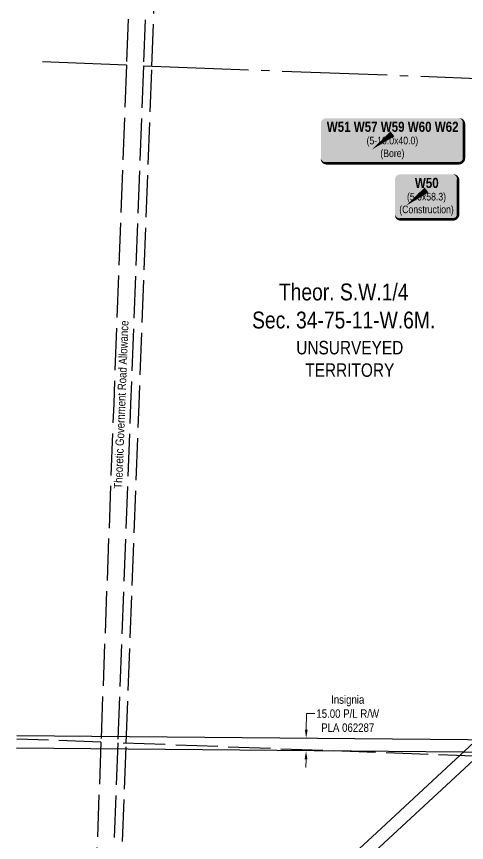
# Model space of a CAD drawing. Extents: x 333858 to 342713, y 6154085 to 6163590.
# Drawn here: x 333963 to 334497, y 6157253 to 6158234 of the extents above; entities that cross this region are included whole.
import ezdxf

# ---------------------------------------------------------------- set-up
doc = ezdxf.new("R2010")
doc.units = 0
doc.header["$LTSCALE"] = 5
doc.header["$PDSIZE"] = 0.5
doc.linetypes.add('foc-QUARTERLINE', pattern=[33, 25, -3, 2, -3])
doc.linetypes.add('foc-UNSURVEYED', pattern=[12.5, 10, -2.5])
doc.layers.get('Defpoints').update_dxf_attribs({"color": 9})
for name, color, linetype in [('C-SYMBOL', 7, 'Continuous'), ('F-RW', 190, 'Continuous'), ('L-QSEC', 8, 'foc-QUARTERLINE'), ('L-ROAD-T', 7, 'Continuous'), ('L-UNS-T', 3, 'Continuous'), ('L-USEC', 7, 'foc-UNSURVEYED'), ('P-TEMP-BLOCKS', 250, 'Continuous')]:
    doc.layers.add(name, color=color, linetype=linetype)
doc.layers.add('F-RW-T', color=190, linetype='Continuous', lineweight=9)
doc.styles.add('175L', font='ARIALN.TTF', dxfattribs={"height": 20})
doc.styles.add('80', font='ARIALN.TTF', dxfattribs={"height": 10})
doc.styles.add('80CG', font='ARIALN.TTF', dxfattribs={"height": 10})
doc.styles.add('80L', font='ARIALN.TTF', dxfattribs={"height": 10})
doc.styles.add('BOLD', font='ARIALNB.TTF')
doc.dimstyles.new('Compass 5 000', dxfattribs={"dimscale": 5, "dimtxt": 9, "dimasz": 2, "dimexe": 0.2, "dimexo": 0.0625, "dimgap": 0.5, "dimtad": 0, "dimtih": 1, "dimtoh": 1, "dimzin": 0, "dimdsep": 46, "dimtxsty": '80CG', "dimcen": 0.1, "dimse1": 1, "dimse2": 1, "dimclrd": 256, "dimclrt": 256, "dimaunit": 1, "dimadec": 4, "dimazin": 0, "dimtfac": 0.06, "dimtofl": 0, "dimtmove": 0, "dimatfit": 1, "dimfxl": 0.2, "dimtolj": 1, "dimtzin": 0, "dimlwd": -1, "dimarcsym": 0})

# ---------------------------------------------------------------- blocks, each defined once
blk = doc.blocks.new('*D477')
at = {"layer": 'Defpoints', "color": 0, "transparency": 16777216}
for p in [(334322.94, 6157377.03), (334306.63, 6157362.18), (334322.81, 6157362.04)]:
    blk.add_point(p, dxfattribs=at)
at = {"layer": 'F-RW-T', "transparency": 16777216}
for p, q in [((334306.86, 6157387.17), (334307.02, 6157406.27)), ((334307.02, 6157406.27), (334317.02, 6157406.27)), ((334306.55, 6157352.18), (334306.46, 6157342.18))]:
    blk.add_line(p, q, dxfattribs=at)
for points in [[(334305.19, 6157387.19), (334308.52, 6157387.16), (334306.77, 6157377.18)], [(334304.88, 6157352.19), (334308.21, 6157352.16), (334306.63, 6157362.18)]]:
    blk.add_solid(points, dxfattribs=at)
at = {"layer": 'F-RW-T', "transparency": 16777216, "insert": (334356.11, 6157406.27), "char_height": 10, "attachment_point": 5, "style": '80CG'}
blk.add_mtext('\\A1;Insignia\\P15.00 P/L R/W\\PPLA 062287', dxfattribs=at)
blk = doc.blocks.new('*U505')
at = {"true_color": 0x99e6ff}
h = blk.add_hatch(color=141, dxfattribs=at)
edge = h.paths.add_edge_path()
edge.add_line((-79, -34.95), (79, -34.95))
edge.add_arc((79, -28.95), 6, 270, 360)
edge.add_line((85, -28.95), (85, 12.5))
edge.add_arc((79, 12.5), 6, 0, 90)
edge.add_line((79, 18.5), (-79, 18.5))
edge.add_arc((-79, 12.5), 6, 90, 180)
edge.add_line((-85, 12.5), (-85, -28.95))
edge.add_arc((-79, -28.95), 6, 180, 270)
at = {"color": 250, "flags": 128}
blk.add_lwpolyline([(-79, -34.95, 3, 3, 0), (79, -34.95, 3, 3, 0.414214), (85, -28.95, 3, 3, 0), (85, 12.5, 3, 0, 0.414214), (79, 18.5, 0, 0, 0), (-79, 18.5, 0, 0, 0.414214), (-85, 12.5, 0, 0, 0), (-85, -28.95, 0, 3, 0.414214)], format="xyseb", close=True, dxfattribs=at)
at = {"flags": 128}
blk.add_lwpolyline([(-24.24, -18.7, 0, 7.5, 0), (0, 0, 0, 0, 0)], format="xyseb", dxfattribs=at)
at = {"color": 250}
for tag, p, height, style in [('TEMP_AREA_W1_001', (-9.21, 2.24), 12, 'BOLD'), ('ENTER_TEXT_001', (-30.66, -12.47), 9, '80')]:
    blk.add_attdef(tag, p, '', height=height, dxfattribs=dict(at, style=style))
blk = doc.blocks.new('*U494')
at = {"true_color": 0x99e6ff}
h = blk.add_hatch(color=141, dxfattribs=at)
edge = h.paths.add_edge_path()
edge.add_line((-31.5, -34.95), (31.5, -34.95))
edge.add_arc((31.5, -28.95), 6, 270, 360)
edge.add_line((37.5, -28.95), (37.5, 12.5))
edge.add_arc((31.5, 12.5), 6, 0, 90)
edge.add_line((31.5, 18.5), (-31.5, 18.5))
edge.add_arc((-31.5, 12.5), 6, 90, 180)
edge.add_line((-37.5, 12.5), (-37.5, -28.95))
edge.add_arc((-31.5, -28.95), 6, 180, 270)
at = {"color": 250, "flags": 128}
blk.add_lwpolyline([(-31.5, -34.95, 3, 3, 0), (31.5, -34.95, 3, 3, 0.414214), (37.5, -28.95, 3, 3, 0), (37.5, 12.5, 3, 0, 0.414214), (31.5, 18.5, 0, 0, 0), (-31.5, 18.5, 0, 0, 0.414214), (-37.5, 12.5, 0, 0, 0), (-37.5, -28.95, 0, 3, 0.414214)], format="xyseb", close=True, dxfattribs=at)
at = {"flags": 128}
blk.add_lwpolyline([(-24.24, -18.7, 0, 7.5, 0), (0, 0, 0, 0, 0)], format="xyseb", dxfattribs=at)
at = {"color": 250}
for tag, p, height, style in [('TEMP_AREA_W1_001', (-9.21, 2.24), 12, 'BOLD'), ('ENTER_TEXT_001', (-30.66, -12.47), 9, '80')]:
    blk.add_attdef(tag, p, '', height=height, dxfattribs=dict(at, style=style))

msp = doc.modelspace()

# ---------------------------------------------------------------- linework, layer by layer
at = {"layer": 'F-RW', "flags": 128}
msp.add_lwpolyline([(334130.86, 6157025.802), (334125.673, 6156889.511), (334123.835, 6156841.218), (334123.284, 6156826.729), (334128.132, 6156826.544), (334138.269, 6156826.158), (334138.82, 6156840.642), (334140.658, 6156888.936), (334145.583, 6157018.353), (334483.691, 6157331.029), (334792.831, 6157617.458), (334802.414, 6157836.784), (334751.634, 6157891.673), (334741.382, 6157902.755), (334703.774, 6157905.819), (334702.556, 6157890.872), (334734.341, 6157888.282), (334740.626, 6157881.488), (334787.158, 6157831.19), (334778.117, 6157624.27), (334473.509, 6157342.04), (334384.973, 6157260.164)], close=True, dxfattribs=at)
at = {"layer": 'F-RW'}
msp.add_lwpolyline([(333963.123, 6157380.202), (335391.611, 6157367.62), (335406.654, 6157382.533), (335406.66, 6157558.547), (335406.725, 6157609.587), (335406.744, 6157624.104), (335421.743, 6157625.532), (335421.737, 6157610.733), (335421.72, 6157567.255), (335421.64, 6157352.358), (333962.558, 6157365.209)], dxfattribs=at)
at = {"layer": 'L-QSEC', "flags": 128}
for points in [[(334093.199, 6158176.291), (333993.29, 6158180.063)], [(334113.298, 6158175.533), (334918.888, 6158145.123)]]:
    msp.add_lwpolyline(points, dxfattribs=at)
at = {"layer": 'L-USEC'}
for p, q in [((334062.879, 6157372.372), (333962.97, 6157376.143)), ((334062.879, 6157372.372), (334032.564, 6156568.454)), ((334082.978, 6157371.614), (334052.663, 6156567.695)), ((334062.712, 6156567.316), (334093.027, 6157371.234))]:
    msp.add_line(p, q, dxfattribs=at)
at = {"layer": 'L-USEC', "flags": 128}
for points in [[(334123.523, 6158980.211), (334108.362, 6158578.252), (334093.199, 6158176.291)], [(334143.621, 6158979.453), (334128.46, 6158577.494), (334113.298, 6158175.533)], [(334123.347, 6158175.153), (334138.509, 6158577.116), (334153.67, 6158979.073)], [(334093.199, 6158176.291), (334078.04, 6157774.332), (334062.879, 6157372.372)], [(334113.298, 6158175.533), (334098.139, 6157773.574), (334082.978, 6157371.614)], [(334093.027, 6157371.234), (334108.187, 6157773.196), (334123.347, 6158175.153)], [(334888.763, 6157341.201), (334485.87, 6157356.407), (334082.978, 6157371.614)]]:
    msp.add_lwpolyline(points, dxfattribs=at)

# ---------------------------------------------------------------- block references
at = {"layer": 'P-TEMP-BLOCKS'}
ref = msp.add_blockref('*U505', (334409.197, 6158094.729), dxfattribs=dict(at, xscale=0.99980306, yscale=0.99980306, zscale=0.99980306))
ref.add_attrib('TEMP_AREA_W1_001', 'W51 W57 W59 W60 W62', (334331.229, 6158097.075), dxfattribs={"layer": '0', "color": 250, "height": 11.99764, "style": 'BOLD'})
ref.add_attrib('ENTER_TEXT_001', '(5-10.0x40.0)', (334378.544, 6158082.261), dxfattribs={"layer": '0', "color": 250, "height": 8.99823, "style": '80'})
ref.add_attrib('ENTER_TEXT_002', '(Bore)', (334394.884, 6158067.111), dxfattribs={"layer": '0', "color": 250, "height": 8.9982, "style": '80'})
ref = msp.add_blockref('*U494', (334449.749, 6158028.077), dxfattribs=dict(at, xscale=0.99980306, yscale=0.99980306, zscale=0.99980306))
ref.add_attrib('TEMP_AREA_W1_001', 'W50', (334435.934, 6158030.423), dxfattribs={"layer": '0', "color": 250, "height": 11.9976, "style": 'BOLD'})
ref.add_attrib('ENTER_TEXT_001', '(5.0x58.3)', (334426.544, 6158015.609), dxfattribs={"layer": '0', "color": 250, "height": 8.9982, "style": '80'})
ref.add_attrib('ENTER_TEXT_002', '(Construction)', (334417.386, 6158000.452), dxfattribs={"layer": '0', "color": 250, "height": 8.99823, "style": '80'})

# ---------------------------------------------------------------- dimensions: what is measured, and where the dimension line sits
at = {"layer": 'F-RW-T'}
dim = msp.add_linear_dim(base=(334306.635, 6157362.179), p1=(334322.944, 6157377.033), p2=(334322.812, 6157362.036), angle=269.49537, text='Insignia\\P15.00 P/L R/W\\PPLA 062287', dimstyle='Compass 5 000', dxfattribs=at)
dim.commit()
dim.dimension.update_dxf_attribs({"geometry": '*D477', "text_midpoint": (334356.109, 6157406.267), "dimtype": 161})

# ---------------------------------------------------------------- next in the draw order: texts
at = {"layer": 'C-SYMBOL', "color": 3, "insert": (334351.327, 6157916.982), "char_height": 19.99587, "width": 215.93985, "attachment_point": 2, "style": '175L', "bg_fill": 3, "box_fill_scale": 1.2, "bg_fill_color": 256, "bg_fill_transparency": 0}
msp.add_mtext('Theor. S.W.1/4\\PSec. 34-75-11-W.6M.', dxfattribs=at)
at = {"layer": 'L-ROAD-T', "linetype": 'Continuous', "insert": (334081.924, 6157773.345), "char_height": 9.99794, "width": 199.50627, "attachment_point": 2, "rotation": 87.840242, "style": '80L', "bg_fill": 3, "box_fill_scale": 1.15, "bg_fill_color": 256, "bg_fill_true_color": 256, "bg_fill_transparency": 0}
msp.add_mtext('Theoretic Government Road Allowance', dxfattribs=at)
at = {"layer": 'L-UNS-T', "color": 3, "insert": (334358.551, 6157827.426), "char_height": 15.9967, "attachment_point": 5, "style": '80L', "bg_fill": 3, "box_fill_scale": 1.15, "bg_fill_color": 256, "bg_fill_true_color": 256, "bg_fill_transparency": 0}
msp.add_mtext_dynamic_manual_height_columns('UNSURVEYED TERRITORY', width=126.41375, gutter_width=47.5, heights=[0], dxfattribs=at)

doc.saveas('drawing.dxf')
